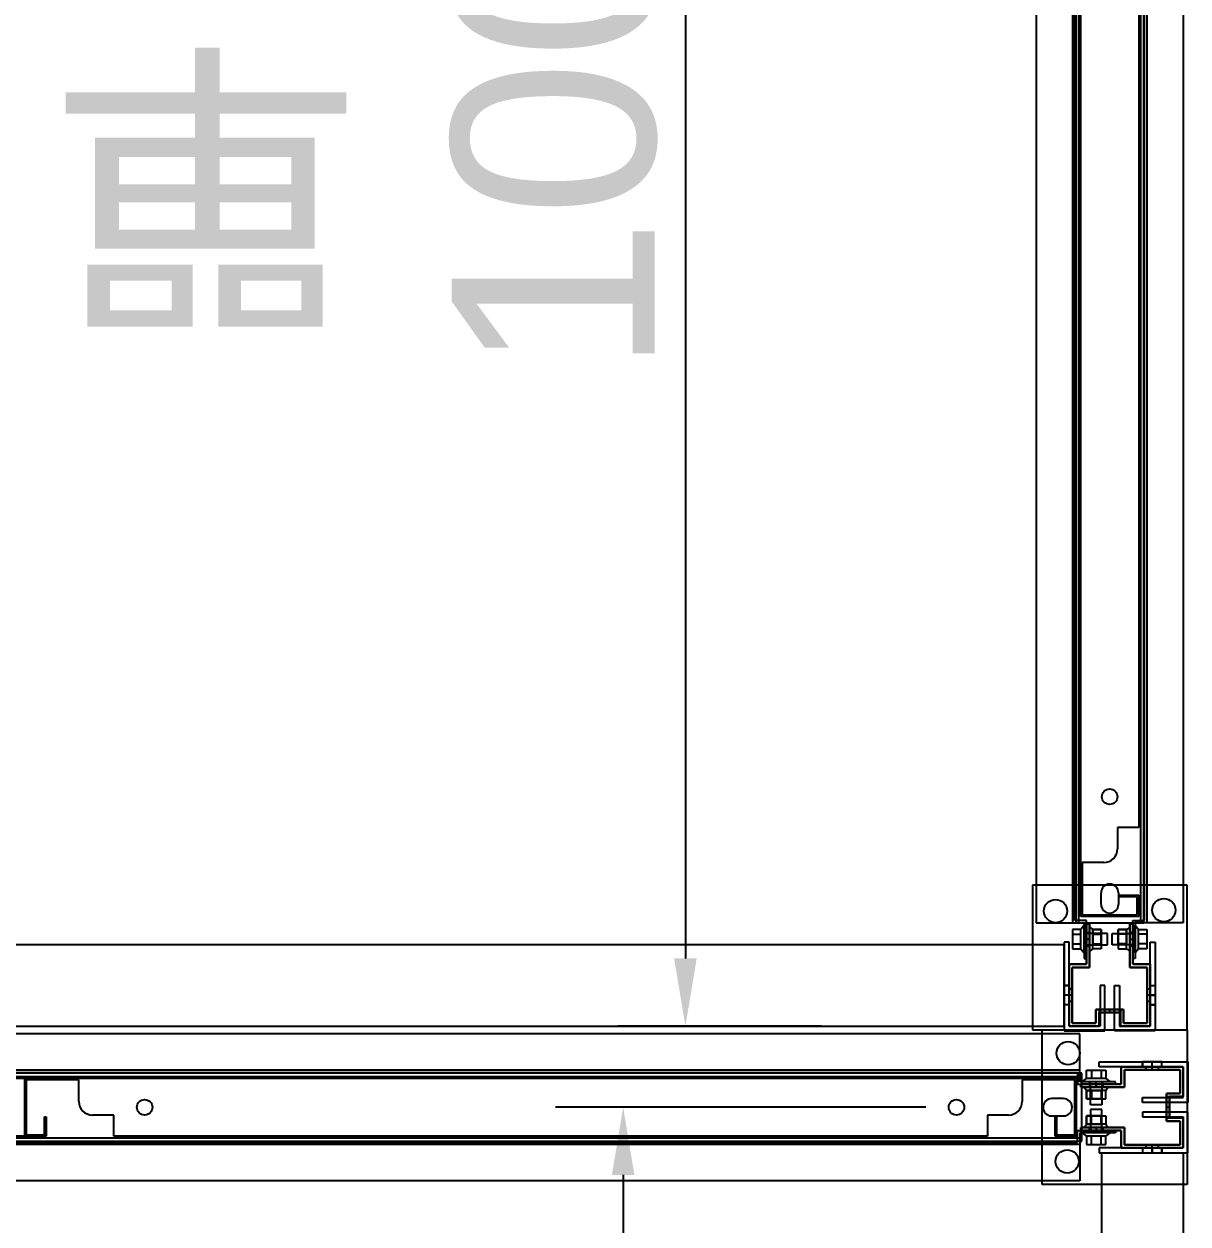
# Model space of a CAD drawing. Header units: millimetres. Extents: x 15382 to 37298, y 7351 to 31127.
# Drawn here: x 32669 to 33271, y 23290 to 23911 of the extents above; entities that cross this region are included whole.
import ezdxf

# ---------------------------------------------------------------- set-up
doc = ezdxf.new("R2010")
doc.units = ezdxf.units.MM
for name, color, linetype in [('111', 7, 'Continuous'), ('113', 3, 'Continuous'), ('114', 6, 'Continuous'), ('115', 30, 'Continuous'), ('116', 12, 'Continuous'), ('444-2', 5, 'Continuous'), ('6', 7, 'Continuous'), ('M40', 3, 'Continuous'), ('M6', 7, 'Continuous'), ('文字', 7, 'Continuous'), ('標註', 252, 'Continuous')]:
    doc.layers.add(name, color=color, linetype=linetype)
doc.styles.get("Standard").update_dxf_attribs({"font": 'arial.ttf'})
doc.styles.add('新細明體', font='')
doc.styles.get('新細明體').set_extended_font_data('PMingLiU')
doc.dimstyles.new('ISO-25', dxfattribs={"dimtxt": 2.5, "dimasz": 2.5, "dimexe": 1.25, "dimexo": 0.625, "dimtad": 1, "dimtxsty": 'Standard', "dimcen": 2.5, "dimadec": 0, "dimazin": 0, "dimtfac": 1, "dimtmove": 0, "dimatfit": 3, "dimfxl": 1, "dimarcsym": 0})

# ---------------------------------------------------------------- blocks, each defined once
blk = doc.blocks.new('*D67')
at = {"layer": 'Defpoints', "color": 0, "transparency": 16777216}
for p in [(33142.61, 23350.57), (32979.09, 21558.57), (33142.61, 21558.57)]:
    blk.add_point(p, dxfattribs=at)
at = {"layer": '標註', "color": 0, "lineweight": -2, "transparency": 16777216}
for p, q in [((33135.61, 23350.57), (32944.09, 23350.57)), ((32979.09, 23315.57), (32979.09, 21593.57)), ((33135.61, 21558.57), (32944.09, 21558.57))]:
    blk.add_line(p, q, dxfattribs=at)
at = {"layer": '標註', "color": 0, "transparency": 16777216}
for points in [[(32973.26, 23315.57), (32984.93, 23315.57), (32979.09, 23350.57)], [(32973.26, 21593.57), (32984.93, 21593.57), (32979.09, 21558.57)]]:
    blk.add_solid(points, dxfattribs=at)
at = {"layer": '標註', "color": 0, "transparency": 16777216, "insert": (32911.48, 22454.57), "char_height": 105, "attachment_point": 5, "rotation": 90}
blk.add_mtext('1792', dxfattribs=at)
blk = doc.blocks.new('*D68')
at = {"layer": 'Defpoints', "color": 0, "transparency": 16777216}
for p in [(33088.66, 24392.57), (33011.3, 23392.57), (33088.66, 23392.57)]:
    blk.add_point(p, dxfattribs=at)
at = {"layer": '標註', "color": 0, "lineweight": -2, "transparency": 16777216}
for p, q in [((33081.66, 24392.57), (32976.3, 24392.57)), ((33011.3, 24357.57), (33011.3, 23427.57)), ((33081.66, 23392.57), (32976.3, 23392.57))]:
    blk.add_line(p, q, dxfattribs=at)
at = {"layer": '標註', "color": 0, "transparency": 16777216}
for points in [[(33005.47, 24357.57), (33017.14, 24357.57), (33011.3, 24392.57)], [(33005.47, 23427.57), (33017.14, 23427.57), (33011.3, 23392.57)]]:
    blk.add_solid(points, dxfattribs=at)
at = {"layer": '標註', "color": 0, "transparency": 16777216, "insert": (32943.69, 23892.57), "char_height": 105, "attachment_point": 5, "rotation": 90}
blk.add_mtext('1000', dxfattribs=at)

msp = doc.modelspace()

# ---------------------------------------------------------------- linework, layer by layer
at = {"layer": '111'}
for p, q in [((33213.218, 24340.065), (33213.218, 23446.065)), ((33248.418, 23446.065), (33248.418, 24340.065)), ((33230.818, 23466.065), (33230.818, 23466.065)), ((33230.818, 23466.065), (33230.818, 23466.065)), ((33226.318, 23455.565), (33226.318, 23461.565)), ((33226.318, 23455.565), (33226.318, 23461.565)), ((33235.318, 23461.565), (33235.318, 23455.565)), ((33235.318, 23461.565), (33235.318, 23455.565)), ((33230.818, 23451.065), (33230.818, 23451.065)), ((33230.818, 23451.065), (33230.818, 23451.065)), ((33213.218, 23446.065), (33248.418, 23446.065)), ((33216.318, 23368.165), (32122.317, 23368.165)), ((33216.318, 23332.965), (33216.318, 23368.165)), ((33206.818, 23355.065), (33200.818, 23355.065)), ((33196.318, 23350.565), (33196.318, 23350.565)), ((33200.818, 23346.065), (33206.818, 23346.065)), ((33211.318, 23350.565), (33211.318, 23350.565)), ((32122.317, 23332.965), (33216.318, 23332.965))]:
    msp.add_line(p, q, dxfattribs=at)
for centre, start, end in [((33230.818, 23461.565), 90, 180), ((33230.818, 23461.565), 90, 180), ((33230.818, 23461.565), 0, 90), ((33230.818, 23461.565), 0, 90), ((33230.818, 23455.565), 180, 270), ((33230.818, 23455.565), 180, 270), ((33230.818, 23455.565), 270, 0), ((33230.818, 23455.565), 270, 0), ((33200.818, 23350.565), 90, 180), ((33206.818, 23350.565), 0, 90), ((33200.818, 23350.565), 180, 270), ((33206.818, 23350.565), 270, 0)]:
    msp.add_arc(centre, 4.5, start, end, dxfattribs=at)
at = {"layer": '113'}
for p, q in [((33270.818, 23465.565), (33190.818, 23465.565)), ((33190.818, 23465.565), (33190.818, 23390.565)), ((33270.818, 23390.565), (33270.818, 23465.565)), ((33190.818, 23390.565), (33270.818, 23390.565)), ((33195.818, 23310.565), (33195.818, 23390.565)), ((33195.818, 23390.565), (33270.818, 23390.565)), ((33270.818, 23390.565), (33270.818, 23310.565)), ((33270.818, 23310.565), (33195.818, 23310.565))]:
    msp.add_line(p, q, dxfattribs=at)
at = {"layer": '113', "lineweight": -3}
for centre in [(33202.818, 23452.065), (33258.818, 23452.565), (33209.318, 23378.565), (33208.818, 23322.565)]:
    msp.add_circle(centre, 6, dxfattribs=at)
at = {"layer": '114'}
for points in [[(33207.318, 23434.565), (32332.318, 23434.565), (32332.318, 23392.565), (33207.318, 23392.565)], [(33226.818, 21582.065), (33226.818, 23327.065), (33268.818, 23327.065), (33268.818, 21582.065)]]:
    msp.add_lwpolyline(points, close=True, dxfattribs=at)
at = {"layer": '115'}
for p, q in [((33192.818, 24339.065), (33192.818, 23446.065)), ((33211.618, 24339.065), (33211.618, 23446.065)), ((33250.018, 24339.065), (33250.018, 23446.065)), ((33268.818, 24339.065), (33268.818, 23446.065)), ((33212.818, 23447.265), (33212.818, 24337.865)), ((33212.818, 23447.265), (33212.818, 24337.865)), ((33248.818, 23447.265), (33248.818, 24337.865)), ((33248.818, 23447.265), (33248.818, 24337.865)), ((33192.818, 23446.065), (33217.618, 23446.065)), ((33211.618, 23446.065), (33217.618, 23446.065)), ((33218.818, 23447.265), (33212.818, 23447.265)), ((33218.818, 23447.265), (33212.818, 23447.265)), ((33217.618, 23446.065), (33217.618, 23427.565)), ((33217.618, 23446.065), (33217.618, 23427.565)), ((33218.818, 23427.565), (33218.818, 23447.265)), ((33218.818, 23427.565), (33218.818, 23447.265)), ((33242.818, 23427.565), (33242.818, 23447.265)), ((33242.818, 23447.265), (33248.818, 23447.265)), ((33242.818, 23427.565), (33242.818, 23447.265)), ((33242.818, 23447.265), (33248.818, 23447.265)), ((33244.018, 23446.065), (33244.018, 23427.565)), ((33250.018, 23446.065), (33244.018, 23446.065)), ((33244.018, 23446.065), (33244.018, 23427.565)), ((33268.818, 23446.065), (33244.018, 23446.065)), ((33217.618, 23427.565), (33218.818, 23427.565)), ((33217.618, 23427.565), (33218.818, 23427.565)), ((33244.018, 23427.565), (33242.818, 23427.565)), ((33244.018, 23427.565), (33242.818, 23427.565)), ((33215.318, 23388.565), (32122.317, 23388.565)), ((33215.318, 23363.765), (33215.318, 23388.565)), ((33215.318, 23369.765), (32122.317, 23369.765)), ((33215.318, 23363.765), (33215.318, 23369.765)), ((32123.517, 23368.565), (33214.118, 23368.565)), ((32123.517, 23368.565), (33214.118, 23368.565)), ((33214.118, 23368.565), (33214.118, 23362.565)), ((33214.118, 23368.565), (33214.118, 23362.565)), ((33233.818, 23363.765), (33215.318, 23363.765)), ((33233.818, 23363.765), (33215.318, 23363.765)), ((33233.818, 23362.565), (33233.818, 23363.765)), ((33233.818, 23362.565), (33233.818, 23363.765)), ((33214.118, 23362.565), (33233.818, 23362.565)), ((33214.118, 23362.565), (33233.818, 23362.565)), ((33214.118, 23332.565), (33214.118, 23338.565)), ((33214.118, 23338.565), (33233.818, 23338.565)), ((33214.118, 23332.565), (33214.118, 23338.565)), ((33214.118, 23338.565), (33233.818, 23338.565)), ((33233.818, 23338.565), (33233.818, 23337.365)), ((33233.818, 23338.565), (33233.818, 23337.365)), ((32123.517, 23332.565), (33214.118, 23332.565)), ((32123.517, 23332.565), (33214.118, 23332.565)), ((33233.818, 23337.365), (33215.318, 23337.365)), ((33215.318, 23337.365), (33215.318, 23331.365)), ((33233.818, 23337.365), (33215.318, 23337.365)), ((33215.318, 23337.365), (33215.318, 23312.565)), ((33215.318, 23331.365), (32122.317, 23331.365)), ((33215.318, 23312.565), (32122.317, 23312.565))]:
    msp.add_line(p, q, dxfattribs=at)
at = {"layer": '115', "lineweight": -3}
for p, q in [((33217.618, 23434.065), (33217.618, 23441.065)), ((33217.618, 23441.065), (33218.818, 23441.065)), ((33217.618, 23437.565), (33217.618, 23441.065)), ((33217.618, 23441.065), (33218.818, 23441.065)), ((33218.818, 23441.065), (33218.818, 23434.065)), ((33218.818, 23441.065), (33218.818, 23437.565)), ((33244.018, 23441.065), (33242.818, 23441.065)), ((33242.818, 23441.065), (33242.818, 23434.065)), ((33244.018, 23441.065), (33242.818, 23441.065)), ((33242.818, 23441.065), (33242.818, 23437.565)), ((33244.018, 23434.065), (33244.018, 23441.065)), ((33244.018, 23437.565), (33244.018, 23441.065)), ((33218.818, 23437.565), (33217.618, 23437.565)), ((33218.818, 23434.065), (33217.618, 23434.065)), ((33242.818, 23437.565), (33244.018, 23437.565)), ((33242.818, 23434.065), (33244.018, 23434.065)), ((33227.318, 23363.765), (33220.318, 23363.765)), ((33220.318, 23363.765), (33220.318, 23362.565)), ((33223.818, 23363.765), (33220.318, 23363.765)), ((33220.318, 23363.765), (33220.318, 23362.565)), ((33223.818, 23362.565), (33223.818, 23363.765)), ((33227.318, 23362.565), (33227.318, 23363.765)), ((33220.318, 23362.565), (33227.318, 23362.565)), ((33220.318, 23362.565), (33223.818, 23362.565)), ((33220.318, 23337.365), (33220.318, 23338.565)), ((33220.318, 23338.565), (33227.318, 23338.565)), ((33220.318, 23337.365), (33220.318, 23338.565)), ((33220.318, 23338.565), (33223.818, 23338.565)), ((33223.818, 23338.565), (33223.818, 23337.365)), ((33227.318, 23338.565), (33227.318, 23337.365)), ((33227.318, 23337.365), (33220.318, 23337.365)), ((33223.818, 23337.365), (33220.318, 23337.365))]:
    msp.add_line(p, q, dxfattribs=at)
at = {"layer": '116'}
for p, q in [((33209.818, 23436.065), (33207.318, 23436.065)), ((33207.318, 23436.065), (33207.318, 23390.065)), ((33209.818, 23392.565), (33209.818, 23436.065)), ((33251.818, 23392.565), (33251.818, 23436.065)), ((33251.818, 23436.065), (33254.318, 23436.065)), ((33254.318, 23436.065), (33254.318, 23390.065)), ((33209.818, 23413.543), (33207.318, 23413.543)), ((33228.318, 23413.565), (33225.818, 23413.565)), ((33225.818, 23413.565), (33225.818, 23392.565)), ((33228.318, 23390.065), (33228.318, 23413.565)), ((33233.318, 23390.065), (33233.318, 23413.565)), ((33233.318, 23413.565), (33235.818, 23413.565)), ((33235.818, 23413.565), (33235.818, 23392.565)), ((33251.818, 23413.543), (33254.318, 23413.543)), ((33209.818, 23408.565), (33207.318, 23408.565)), ((33251.818, 23408.565), (33254.318, 23408.565)), ((33209.818, 23403.587), (33207.318, 23403.587)), ((33251.818, 23403.587), (33254.318, 23403.587)), ((33207.318, 23390.065), (33226.818, 23390.065)), ((33225.818, 23392.565), (33209.818, 23392.565)), ((33225.818, 23390.065), (33228.318, 23390.065)), ((33235.818, 23390.065), (33233.318, 23390.065)), ((33254.318, 23390.065), (33234.818, 23390.065)), ((33235.818, 23392.565), (33251.818, 23392.565)), ((33225.318, 23371.565), (33225.318, 23374.065)), ((33225.318, 23374.065), (33271.318, 23374.065)), ((33268.818, 23371.565), (33225.318, 23371.565)), ((33247.839, 23371.565), (33247.839, 23374.065)), ((33252.818, 23371.565), (33252.818, 23374.065)), ((33257.796, 23371.565), (33257.796, 23374.065)), ((33268.818, 23355.565), (33268.818, 23371.565)), ((33271.318, 23374.065), (33271.318, 23354.565)), ((33247.818, 23353.065), (33247.818, 23355.565)), ((33247.818, 23355.565), (33268.818, 23355.565)), ((33271.318, 23353.065), (33247.818, 23353.065)), ((33271.318, 23355.565), (33271.318, 23353.065)), ((33271.318, 23348.065), (33247.818, 23348.065)), ((33247.818, 23348.065), (33247.818, 23345.565)), ((33247.818, 23345.565), (33268.818, 23345.565)), ((33268.818, 23345.565), (33268.818, 23329.565)), ((33271.318, 23345.565), (33271.318, 23348.065)), ((33271.318, 23327.065), (33271.318, 23346.565)), ((33268.818, 23329.565), (33225.318, 23329.565)), ((33225.318, 23329.565), (33225.318, 23327.065)), ((33225.318, 23327.065), (33271.318, 23327.065)), ((33247.839, 23329.565), (33247.839, 23327.065)), ((33252.818, 23329.565), (33252.818, 23327.065)), ((33257.796, 23329.565), (33257.796, 23327.065))]:
    msp.add_line(p, q, dxfattribs=at)
at = {"layer": '116', "lineweight": -3}
for p, q in [((33207.318, 23403.587), (33207.318, 23413.543)), ((33207.318, 23413.543), (33209.818, 23413.543)), ((33207.318, 23408.565), (33207.318, 23413.543)), ((33207.318, 23413.543), (33209.818, 23413.543)), ((33209.818, 23413.543), (33209.818, 23403.587)), ((33209.818, 23413.543), (33209.818, 23408.565)), ((33251.818, 23408.565), (33251.818, 23413.543)), ((33251.818, 23413.543), (33254.318, 23413.543)), ((33251.818, 23403.587), (33251.818, 23413.543)), ((33251.818, 23413.543), (33254.318, 23413.543)), ((33254.318, 23413.543), (33254.318, 23408.565)), ((33254.318, 23413.543), (33254.318, 23403.587)), ((33209.818, 23408.565), (33207.318, 23408.565)), ((33254.318, 23408.565), (33251.818, 23408.565)), ((33209.818, 23403.587), (33207.318, 23403.587)), ((33254.318, 23403.587), (33251.818, 23403.587)), ((33257.796, 23374.065), (33247.839, 23374.065)), ((33247.839, 23374.065), (33247.839, 23371.565)), ((33252.818, 23374.065), (33247.839, 23374.065)), ((33247.839, 23374.065), (33247.839, 23371.565)), ((33247.839, 23371.565), (33257.796, 23371.565)), ((33247.839, 23371.565), (33252.818, 23371.565)), ((33252.818, 23371.565), (33252.818, 23374.065)), ((33257.796, 23371.565), (33257.796, 23374.065)), ((33252.818, 23329.565), (33247.839, 23329.565)), ((33247.839, 23329.565), (33247.839, 23327.065)), ((33257.796, 23329.565), (33247.839, 23329.565)), ((33247.839, 23329.565), (33247.839, 23327.065)), ((33247.839, 23327.065), (33252.818, 23327.065)), ((33247.839, 23327.065), (33257.796, 23327.065)), ((33252.818, 23327.065), (33252.818, 23329.565)), ((33257.796, 23327.065), (33257.796, 23329.565))]:
    msp.add_line(p, q, dxfattribs=at)
at = {"layer": '444-2'}
for p, q in [((33215.818, 23449.265), (33215.818, 23993.265)), ((33245.818, 23947.265), (33245.818, 23495.265)), ((33245.818, 23495.265), (33234.818, 23495.265)), ((33234.818, 23495.265), (33234.818, 23484.265)), ((33227.818, 23477.265), (33216.618, 23477.265)), ((33216.618, 23477.265), (33216.618, 23450.065)), ((33235.818, 23459.465), (33235.818, 23460.265)), ((33235.818, 23460.265), (33245.818, 23460.265)), ((33245.018, 23459.465), (33235.818, 23459.465)), ((33245.018, 23450.065), (33245.018, 23459.465)), ((33245.818, 23460.265), (33245.818, 23449.265)), ((33215.818, 23449.265), (33215.818, 23450.065)), ((33216.618, 23449.265), (33215.818, 23449.265)), ((33245.818, 23449.265), (33215.818, 23449.265)), ((33216.618, 23450.065), (33245.018, 23450.065)), ((32125.517, 23365.565), (32669.518, 23365.565)), ((32669.518, 23365.565), (32669.518, 23335.565)), ((32669.518, 23364.765), (32669.518, 23365.565)), ((32669.518, 23365.565), (33213.518, 23365.565)), ((32669.518, 23335.565), (32669.518, 23365.565)), ((32669.518, 23365.565), (32670.318, 23365.565)), ((32697.518, 23364.765), (32670.318, 23364.765)), ((32670.318, 23364.765), (32670.318, 23336.365)), ((32697.518, 23353.565), (32697.518, 23364.765)), ((33212.718, 23364.765), (33185.518, 23364.765)), ((33185.518, 23364.765), (33185.518, 23353.565)), ((33212.718, 23336.365), (33212.718, 23364.765)), ((33213.518, 23365.565), (33213.518, 23335.565)), ((32679.718, 23336.365), (32679.718, 23345.565)), ((32679.718, 23345.565), (32680.518, 23345.565)), ((32680.518, 23345.565), (32680.518, 23335.565)), ((32715.518, 23346.565), (32704.518, 23346.565)), ((32715.518, 23335.565), (32715.518, 23346.565)), ((33178.518, 23346.565), (33167.518, 23346.565)), ((33167.518, 23346.565), (33167.518, 23335.565)), ((33202.518, 23335.565), (33202.518, 23345.565)), ((33202.518, 23345.565), (33203.318, 23345.565)), ((33203.318, 23345.565), (33203.318, 23336.365)), ((32669.518, 23335.565), (32658.518, 23335.565)), ((32680.518, 23335.565), (32669.518, 23335.565)), ((32670.318, 23336.365), (32679.718, 23336.365)), ((33167.518, 23335.565), (32715.518, 23335.565)), ((33213.518, 23335.565), (33202.518, 23335.565)), ((33203.318, 23336.365), (33212.718, 23336.365))]:
    msp.add_line(p, q, dxfattribs=at)
for centre in [(33230.818, 23511.265), (32731.518, 23350.565), (33151.518, 23350.565)]:
    msp.add_circle(centre, 4, dxfattribs=at)
for centre, start, end in [((33227.818, 23484.265), 270, 0), ((32704.518, 23353.565), 180, 270), ((33178.518, 23353.565), 270, 0)]:
    msp.add_arc(centre, 7, start, end, dxfattribs=at)
at = {"layer": '6'}
for p, q in [((33213.218, 24340.065), (33213.218, 23446.065)), ((33214.818, 23446.065), (33214.818, 24340.065)), ((33246.818, 24340.065), (33246.818, 23446.065)), ((33248.418, 23446.065), (33248.418, 24340.065)), ((33213.218, 23446.065), (33214.818, 23446.065)), ((33246.818, 23446.065), (33248.418, 23446.065)), ((33216.318, 23368.165), (32122.317, 23368.165)), ((32122.317, 23366.565), (33216.318, 23366.565)), ((33216.318, 23366.565), (33216.318, 23368.165)), ((33216.318, 23334.565), (32122.317, 23334.565)), ((32122.317, 23332.965), (33216.318, 23332.965)), ((33216.318, 23332.965), (33216.318, 23334.565))]:
    msp.add_line(p, q, dxfattribs=at)
at = {"layer": 'M40'}
for p, q in [((33220.418, 23445.565), (33218.818, 23445.565)), ((33218.818, 23445.565), (33218.818, 23424.565)), ((33218.818, 23424.565), (33218.818, 23445.565)), ((33218.818, 23445.565), (33220.418, 23445.565)), ((33220.418, 23422.965), (33220.418, 23445.565)), ((33220.418, 23445.565), (33220.418, 23422.965)), ((33242.818, 23445.565), (33241.218, 23445.565)), ((33241.218, 23445.565), (33241.218, 23422.965)), ((33241.218, 23422.965), (33241.218, 23445.565)), ((33241.218, 23445.565), (33242.818, 23445.565)), ((33242.818, 23424.565), (33242.818, 23445.565)), ((33242.818, 23445.565), (33242.818, 23424.565)), ((33218.818, 23441.065), (33220.418, 23441.065)), ((33241.218, 23441.065), (33242.818, 23441.065)), ((33218.818, 23437.565), (33220.418, 23437.565)), ((33218.818, 23434.065), (33220.418, 23434.065)), ((33241.218, 23437.565), (33242.818, 23437.565)), ((33241.218, 23434.065), (33242.818, 23434.065)), ((33218.818, 23424.565), (33209.818, 23424.565)), ((33209.818, 23424.565), (33209.818, 23392.565)), ((33209.818, 23392.565), (33209.818, 23424.565)), ((33209.818, 23424.565), (33218.818, 23424.565)), ((33211.418, 23394.165), (33211.418, 23422.965)), ((33211.418, 23422.965), (33220.418, 23422.965)), ((33220.418, 23422.965), (33211.418, 23422.965)), ((33211.418, 23422.965), (33211.418, 23394.165)), ((33218.818, 23422.965), (33220.418, 23422.965)), ((33220.418, 23422.965), (33220.418, 23424.565)), ((33241.218, 23422.965), (33241.218, 23424.565)), ((33241.218, 23422.965), (33250.218, 23422.965)), ((33242.818, 23422.965), (33241.218, 23422.965)), ((33250.218, 23422.965), (33241.218, 23422.965)), ((33251.818, 23424.565), (33242.818, 23424.565)), ((33242.818, 23424.565), (33251.818, 23424.565)), ((33250.218, 23422.965), (33250.218, 23394.165)), ((33250.218, 23394.165), (33250.218, 23422.965)), ((33251.818, 23392.565), (33251.818, 23424.565)), ((33251.818, 23424.565), (33251.818, 23392.565)), ((33211.418, 23411.815), (33209.818, 23411.815)), ((33211.418, 23408.565), (33209.818, 23408.565)), ((33211.418, 23405.315), (33209.818, 23405.315)), ((33237.918, 23401.165), (33223.718, 23401.165)), ((33223.718, 23401.165), (33223.718, 23394.165)), ((33223.718, 23394.165), (33223.718, 23401.165)), ((33223.718, 23401.165), (33237.918, 23401.165)), ((33236.318, 23399.565), (33236.318, 23401.165)), ((33237.918, 23394.165), (33237.918, 23401.165)), ((33237.918, 23401.165), (33237.918, 23394.165)), ((33225.318, 23392.565), (33225.318, 23399.565)), ((33225.318, 23399.565), (33236.318, 23399.565)), ((33236.318, 23399.565), (33225.318, 23399.565)), ((33225.318, 23399.565), (33225.318, 23392.565)), ((33236.318, 23399.565), (33236.318, 23392.565)), ((33236.318, 23392.565), (33236.318, 23399.565)), ((33209.818, 23392.565), (33225.318, 23392.565)), ((33225.318, 23392.565), (33209.818, 23392.565)), ((33223.718, 23394.165), (33211.418, 23394.165)), ((33211.418, 23394.165), (33223.718, 23394.165)), ((33236.318, 23392.565), (33251.818, 23392.565)), ((33251.818, 23392.565), (33236.318, 23392.565)), ((33250.218, 23394.165), (33237.918, 23394.165)), ((33237.918, 23394.165), (33250.218, 23394.165)), ((33236.818, 23362.565), (33236.818, 23371.565)), ((33236.818, 23371.565), (33268.818, 23371.565)), ((33268.818, 23371.565), (33236.818, 23371.565)), ((33236.818, 23371.565), (33236.818, 23362.565)), ((33267.218, 23369.965), (33238.418, 23369.965)), ((33238.418, 23369.965), (33238.418, 23360.965)), ((33238.418, 23360.965), (33238.418, 23369.965)), ((33238.418, 23369.965), (33267.218, 23369.965)), ((33249.568, 23369.965), (33249.568, 23371.565)), ((33252.818, 23369.965), (33252.818, 23371.565)), ((33256.068, 23369.965), (33256.068, 23371.565)), ((33267.218, 23357.665), (33267.218, 23369.965)), ((33267.218, 23369.965), (33267.218, 23357.665)), ((33268.818, 23371.565), (33268.818, 23356.065)), ((33268.818, 23356.065), (33268.818, 23371.565)), ((33215.818, 23360.965), (33215.818, 23362.565)), ((33215.818, 23362.565), (33236.818, 23362.565)), ((33236.818, 23362.565), (33215.818, 23362.565)), ((33215.818, 23362.565), (33215.818, 23360.965)), ((33238.418, 23360.965), (33215.818, 23360.965)), ((33215.818, 23360.965), (33238.418, 23360.965)), ((33220.318, 23362.565), (33220.318, 23360.965)), ((33223.818, 23362.565), (33223.818, 23360.965)), ((33227.318, 23362.565), (33227.318, 23360.965)), ((33238.418, 23360.965), (33236.818, 23360.965)), ((33238.418, 23362.565), (33238.418, 23360.965)), ((33260.218, 23343.465), (33260.218, 23357.665)), ((33260.218, 23357.665), (33267.218, 23357.665)), ((33267.218, 23357.665), (33260.218, 23357.665)), ((33260.218, 23357.665), (33260.218, 23343.465)), ((33268.818, 23356.065), (33261.818, 23356.065)), ((33261.818, 23356.065), (33261.818, 23345.065)), ((33261.818, 23345.065), (33261.818, 23356.065)), ((33261.818, 23356.065), (33268.818, 23356.065)), ((33261.818, 23345.065), (33260.218, 23345.065)), ((33261.818, 23345.065), (33268.818, 23345.065)), ((33268.818, 23345.065), (33261.818, 23345.065)), ((33268.818, 23345.065), (33268.818, 23329.565)), ((33268.818, 23329.565), (33268.818, 23345.065)), ((33215.818, 23338.565), (33215.818, 23340.165)), ((33215.818, 23340.165), (33238.418, 23340.165)), ((33238.418, 23340.165), (33215.818, 23340.165)), ((33215.818, 23340.165), (33215.818, 23338.565)), ((33236.818, 23338.565), (33215.818, 23338.565)), ((33215.818, 23338.565), (33236.818, 23338.565)), ((33220.318, 23340.165), (33220.318, 23338.565)), ((33223.818, 23340.165), (33223.818, 23338.565)), ((33227.318, 23340.165), (33227.318, 23338.565)), ((33238.418, 23340.165), (33236.818, 23340.165)), ((33236.818, 23329.565), (33236.818, 23338.565)), ((33236.818, 23338.565), (33236.818, 23329.565)), ((33238.418, 23340.165), (33238.418, 23331.165)), ((33238.418, 23338.565), (33238.418, 23340.165)), ((33238.418, 23331.165), (33238.418, 23340.165)), ((33267.218, 23343.465), (33260.218, 23343.465)), ((33260.218, 23343.465), (33267.218, 23343.465)), ((33267.218, 23331.165), (33267.218, 23343.465)), ((33267.218, 23343.465), (33267.218, 23331.165)), ((33268.818, 23329.565), (33236.818, 23329.565)), ((33236.818, 23329.565), (33268.818, 23329.565)), ((33238.418, 23331.165), (33267.218, 23331.165)), ((33267.218, 23331.165), (33238.418, 23331.165))]:
    msp.add_line(p, q, dxfattribs=at)
at = {"layer": 'M40', "lineweight": -3}
for p, q in [((33218.818, 23434.065), (33218.818, 23441.065)), ((33218.818, 23441.065), (33220.418, 23441.065)), ((33218.818, 23437.565), (33218.818, 23441.065)), ((33218.818, 23441.065), (33220.418, 23441.065)), ((33220.418, 23441.065), (33220.418, 23434.065)), ((33220.418, 23441.065), (33220.418, 23437.565)), ((33242.818, 23441.065), (33241.218, 23441.065)), ((33241.218, 23441.065), (33241.218, 23434.065)), ((33242.818, 23441.065), (33241.218, 23441.065)), ((33241.218, 23441.065), (33241.218, 23437.565)), ((33242.818, 23434.065), (33242.818, 23441.065)), ((33242.818, 23437.565), (33242.818, 23441.065)), ((33220.418, 23437.565), (33218.818, 23437.565)), ((33220.418, 23434.065), (33218.818, 23434.065)), ((33241.218, 23437.565), (33242.818, 23437.565)), ((33241.218, 23434.065), (33242.818, 23434.065)), ((33209.818, 23405.315), (33209.818, 23411.815)), ((33209.818, 23411.815), (33211.418, 23411.815)), ((33209.818, 23408.565), (33209.818, 23411.815)), ((33209.818, 23411.815), (33211.418, 23411.815)), ((33211.418, 23408.565), (33209.818, 23408.565)), ((33211.418, 23411.815), (33211.418, 23405.315)), ((33211.418, 23411.815), (33211.418, 23408.565)), ((33250.218, 23405.315), (33250.218, 23411.815)), ((33250.218, 23411.815), (33251.818, 23411.815)), ((33250.218, 23408.565), (33250.218, 23411.815)), ((33250.218, 23411.815), (33251.818, 23411.815)), ((33251.818, 23408.565), (33250.218, 23408.565)), ((33251.818, 23411.815), (33251.818, 23405.315)), ((33251.818, 23411.815), (33251.818, 23408.565)), ((33211.418, 23405.315), (33209.818, 23405.315)), ((33236.318, 23401.165), (33225.318, 23401.165)), ((33225.318, 23401.165), (33225.318, 23399.565)), ((33230.818, 23401.165), (33236.318, 23401.165)), ((33230.818, 23399.565), (33230.818, 23401.165)), ((33236.318, 23399.565), (33236.318, 23401.165)), ((33236.318, 23401.165), (33236.318, 23399.565)), ((33251.818, 23405.315), (33250.218, 23405.315)), ((33225.318, 23399.565), (33236.318, 23399.565)), ((33236.318, 23399.565), (33230.818, 23399.565)), ((33256.068, 23371.565), (33249.568, 23371.565)), ((33249.568, 23371.565), (33249.568, 23369.965)), ((33252.818, 23371.565), (33249.568, 23371.565)), ((33249.568, 23371.565), (33249.568, 23369.965)), ((33249.568, 23369.965), (33256.068, 23369.965)), ((33249.568, 23369.965), (33252.818, 23369.965)), ((33252.818, 23369.965), (33252.818, 23371.565)), ((33256.068, 23369.965), (33256.068, 23371.565)), ((33227.318, 23362.565), (33220.318, 23362.565)), ((33220.318, 23362.565), (33220.318, 23360.965)), ((33223.818, 23362.565), (33220.318, 23362.565)), ((33220.318, 23362.565), (33220.318, 23360.965)), ((33220.318, 23360.965), (33227.318, 23360.965)), ((33220.318, 23360.965), (33223.818, 23360.965)), ((33223.818, 23360.965), (33223.818, 23362.565)), ((33227.318, 23360.965), (33227.318, 23362.565)), ((33260.218, 23345.065), (33260.218, 23356.065)), ((33260.218, 23356.065), (33261.818, 23356.065)), ((33261.818, 23356.065), (33261.818, 23345.065)), ((33260.218, 23350.565), (33260.218, 23345.065)), ((33261.818, 23350.565), (33260.218, 23350.565)), ((33261.818, 23345.065), (33260.218, 23345.065)), ((33260.218, 23345.065), (33261.818, 23345.065)), ((33261.818, 23345.065), (33261.818, 23350.565)), ((33220.318, 23338.565), (33220.318, 23340.165)), ((33220.318, 23340.165), (33227.318, 23340.165)), ((33220.318, 23338.565), (33220.318, 23340.165)), ((33220.318, 23340.165), (33223.818, 23340.165)), ((33227.318, 23338.565), (33220.318, 23338.565)), ((33223.818, 23338.565), (33220.318, 23338.565)), ((33223.818, 23340.165), (33223.818, 23338.565)), ((33227.318, 23340.165), (33227.318, 23338.565)), ((33256.068, 23331.165), (33249.568, 23331.165)), ((33249.568, 23331.165), (33249.568, 23329.565)), ((33252.818, 23331.165), (33249.568, 23331.165)), ((33249.568, 23331.165), (33249.568, 23329.565)), ((33249.568, 23329.565), (33256.068, 23329.565)), ((33249.568, 23329.565), (33252.818, 23329.565)), ((33252.818, 23329.565), (33252.818, 23331.165)), ((33256.068, 23329.565), (33256.068, 23331.165))]:
    msp.add_line(p, q, dxfattribs=at)
at = {"layer": 'M6'}
for p, q in [((33217.418, 23444.565), (33215.918, 23442.565)), ((33217.618, 23444.565), (33217.418, 23444.565)), ((33217.618, 23440.565), (33217.618, 23444.565)), ((33244.018, 23440.565), (33244.018, 23444.565)), ((33244.018, 23444.565), (33244.218, 23444.565)), ((33244.218, 23444.565), (33245.718, 23442.565)), ((33215.918, 23442.565), (33211.618, 23442.565)), ((33211.618, 23442.565), (33211.618, 23432.565)), ((33215.918, 23442.565), (33211.618, 23442.565)), ((33211.618, 23442.565), (33211.618, 23432.565)), ((33211.618, 23440.065), (33215.918, 23440.065)), ((33215.918, 23432.565), (33215.918, 23442.565)), ((33229.618, 23440.565), (33217.618, 23440.565)), ((33220.418, 23431.565), (33220.418, 23443.565)), ((33220.418, 23443.565), (33220.618, 23443.565)), ((33220.618, 23443.565), (33222.118, 23442.565)), ((33222.118, 23442.565), (33226.418, 23442.565)), ((33222.118, 23432.565), (33222.118, 23442.565)), ((33222.118, 23442.565), (33226.418, 23442.565)), ((33226.418, 23442.565), (33222.118, 23442.565)), ((33222.118, 23442.565), (33222.118, 23435.065)), ((33222.118, 23432.565), (33222.118, 23440.065)), ((33222.118, 23440.065), (33226.418, 23440.065)), ((33226.418, 23442.565), (33226.418, 23432.565)), ((33226.418, 23442.565), (33226.418, 23432.565)), ((33226.418, 23435.065), (33226.418, 23442.565)), ((33226.418, 23440.065), (33226.418, 23432.565)), ((33229.618, 23434.565), (33229.618, 23440.565)), ((33232.018, 23434.565), (33232.018, 23440.565)), ((33232.018, 23440.565), (33244.018, 23440.565)), ((33239.518, 23442.565), (33235.218, 23442.565)), ((33235.218, 23442.565), (33235.218, 23432.565)), ((33239.518, 23442.565), (33235.218, 23442.565)), ((33235.218, 23442.565), (33235.218, 23432.565)), ((33235.218, 23442.565), (33239.518, 23442.565)), ((33235.218, 23435.065), (33235.218, 23442.565)), ((33239.518, 23440.065), (33235.218, 23440.065)), ((33235.218, 23440.065), (33235.218, 23432.565)), ((33241.018, 23443.565), (33239.518, 23442.565)), ((33239.518, 23432.565), (33239.518, 23442.565)), ((33239.518, 23442.565), (33239.518, 23435.065)), ((33239.518, 23432.565), (33239.518, 23440.065)), ((33241.218, 23443.565), (33241.018, 23443.565)), ((33241.218, 23431.565), (33241.218, 23443.565)), ((33245.718, 23442.565), (33250.018, 23442.565)), ((33245.718, 23432.565), (33245.718, 23442.565)), ((33245.718, 23442.565), (33250.018, 23442.565)), ((33250.018, 23440.065), (33245.718, 23440.065)), ((33250.018, 23442.565), (33250.018, 23432.565)), ((33250.018, 23442.565), (33250.018, 23432.565)), ((33211.618, 23435.065), (33215.918, 23435.065)), ((33211.618, 23432.565), (33215.918, 23432.565)), ((33211.618, 23432.565), (33215.918, 23432.565)), ((33215.918, 23432.565), (33217.418, 23430.565)), ((33217.618, 23434.565), (33229.618, 23434.565)), ((33217.618, 23430.565), (33217.618, 23434.565)), ((33220.618, 23431.565), (33220.418, 23431.565)), ((33222.118, 23432.565), (33220.618, 23431.565)), ((33222.118, 23435.065), (33226.418, 23435.065)), ((33226.418, 23432.565), (33222.118, 23432.565)), ((33226.418, 23432.565), (33222.118, 23432.565)), ((33226.418, 23432.565), (33222.118, 23432.565)), ((33244.018, 23434.565), (33232.018, 23434.565)), ((33239.518, 23435.065), (33235.218, 23435.065)), ((33235.218, 23432.565), (33239.518, 23432.565)), ((33235.218, 23432.565), (33239.518, 23432.565)), ((33235.218, 23432.565), (33239.518, 23432.565)), ((33239.518, 23432.565), (33241.018, 23431.565)), ((33241.018, 23431.565), (33241.218, 23431.565)), ((33244.018, 23430.565), (33244.018, 23434.565)), ((33245.718, 23432.565), (33244.218, 23430.565)), ((33250.018, 23435.065), (33245.718, 23435.065)), ((33250.018, 23432.565), (33245.718, 23432.565)), ((33250.018, 23432.565), (33245.718, 23432.565)), ((33217.418, 23430.565), (33217.618, 23430.565)), ((33244.218, 23430.565), (33244.018, 23430.565)), ((33218.818, 23365.465), (33218.818, 23369.765)), ((33218.818, 23369.765), (33228.818, 23369.765)), ((33218.818, 23365.465), (33218.818, 23369.765)), ((33218.818, 23369.765), (33228.818, 23369.765)), ((33221.318, 23369.765), (33221.318, 23365.465)), ((33226.318, 23369.765), (33226.318, 23365.465)), ((33228.818, 23369.765), (33228.818, 23365.465)), ((33228.818, 23369.765), (33228.818, 23365.465)), ((33216.818, 23363.965), (33218.818, 23365.465)), ((33216.818, 23363.765), (33216.818, 23363.965)), ((33220.818, 23363.765), (33216.818, 23363.765)), ((33228.818, 23365.465), (33218.818, 23365.465)), ((33220.818, 23351.765), (33220.818, 23363.765)), ((33226.818, 23363.765), (33226.818, 23351.765)), ((33230.818, 23363.765), (33226.818, 23363.765)), ((33228.818, 23365.465), (33230.818, 23363.965)), ((33230.818, 23363.965), (33230.818, 23363.765)), ((33229.818, 23360.965), (33217.818, 23360.965)), ((33217.818, 23360.965), (33217.818, 23360.765)), ((33217.818, 23360.765), (33218.818, 23359.265)), ((33218.818, 23359.265), (33218.818, 23354.965)), ((33228.818, 23359.265), (33218.818, 23359.265)), ((33218.818, 23359.265), (33218.818, 23354.965)), ((33218.818, 23354.965), (33218.818, 23359.265)), ((33218.818, 23359.265), (33226.318, 23359.265)), ((33228.818, 23359.265), (33221.318, 23359.265)), ((33221.318, 23359.265), (33221.318, 23354.965)), ((33226.318, 23359.265), (33226.318, 23354.965)), ((33228.818, 23359.265), (33229.818, 23360.765)), ((33228.818, 23354.965), (33228.818, 23359.265)), ((33228.818, 23354.965), (33228.818, 23359.265)), ((33228.818, 23354.965), (33228.818, 23359.265)), ((33229.818, 23360.765), (33229.818, 23360.965)), ((33218.818, 23354.965), (33228.818, 23354.965)), ((33218.818, 23354.965), (33228.818, 23354.965)), ((33226.318, 23354.965), (33218.818, 23354.965)), ((33226.818, 23351.765), (33220.818, 23351.765)), ((33221.318, 23354.965), (33228.818, 23354.965)), ((33218.818, 23341.865), (33218.818, 23346.165)), ((33218.818, 23346.165), (33228.818, 23346.165)), ((33218.818, 23341.865), (33218.818, 23346.165)), ((33218.818, 23346.165), (33228.818, 23346.165)), ((33218.818, 23346.165), (33218.818, 23341.865)), ((33226.318, 23346.165), (33218.818, 23346.165)), ((33226.818, 23349.365), (33220.818, 23349.365)), ((33220.818, 23349.365), (33220.818, 23337.365)), ((33221.318, 23341.865), (33221.318, 23346.165)), ((33221.318, 23346.165), (33228.818, 23346.165)), ((33226.318, 23341.865), (33226.318, 23346.165)), ((33226.818, 23337.365), (33226.818, 23349.365)), ((33228.818, 23346.165), (33228.818, 23341.865)), ((33228.818, 23346.165), (33228.818, 23341.865)), ((33228.818, 23346.165), (33228.818, 23341.865)), ((33217.818, 23340.365), (33218.818, 23341.865)), ((33217.818, 23340.165), (33217.818, 23340.365)), ((33229.818, 23340.165), (33217.818, 23340.165)), ((33228.818, 23341.865), (33218.818, 23341.865)), ((33218.818, 23341.865), (33226.318, 23341.865)), ((33228.818, 23341.865), (33221.318, 23341.865)), ((33228.818, 23341.865), (33229.818, 23340.365)), ((33229.818, 23340.365), (33229.818, 23340.165)), ((33220.818, 23337.365), (33216.818, 23337.365)), ((33216.818, 23337.365), (33216.818, 23337.165)), ((33216.818, 23337.165), (33218.818, 23335.665)), ((33218.818, 23335.665), (33218.818, 23331.365)), ((33228.818, 23335.665), (33218.818, 23335.665)), ((33218.818, 23335.665), (33218.818, 23331.365)), ((33221.318, 23331.365), (33221.318, 23335.665)), ((33226.318, 23331.365), (33226.318, 23335.665)), ((33230.818, 23337.365), (33226.818, 23337.365)), ((33228.818, 23335.665), (33230.818, 23337.165)), ((33228.818, 23331.365), (33228.818, 23335.665)), ((33228.818, 23331.365), (33228.818, 23335.665)), ((33230.818, 23337.165), (33230.818, 23337.365)), ((33218.818, 23331.365), (33228.818, 23331.365)), ((33218.818, 23331.365), (33228.818, 23331.365))]:
    msp.add_line(p, q, dxfattribs=at)

# ---------------------------------------------------------------- texts
at = {"layer": '文字', "color": 8, "style": '新細明體'}
msp.add_text('單', height=120, rotation=180, dxfattribs=at).set_placement((32845.319, 23885.638))

# ---------------------------------------------------------------- dimensions: what is measured, and where the dimension line sits
at = {"layer": '標註', "color": 8}
for base, p1, p2, picture, middle in [((33011.304, 23392.565), (33088.655, 24392.565), (33088.655, 23392.565), '*D68', (32943.694, 23892.565)), ((32979.094, 21558.565), (33142.609, 23350.565), (33142.609, 21558.565), '*D67', (32911.484, 22454.565))]:
    dim = msp.add_linear_dim(base=base, p1=p1, p2=p2, angle=270, dimstyle='ISO-25', override={"dimscale": 70, "dimtxt": 1.5, "dimasz": 0.5, "dimexe": 0.5, "dimexo": 0.1, "dimgap": 0.2}, dxfattribs=at)
    dim.commit()
    dim.dimension.update_dxf_attribs({"geometry": picture, "text_midpoint": middle})

doc.saveas('drawing.dxf')
